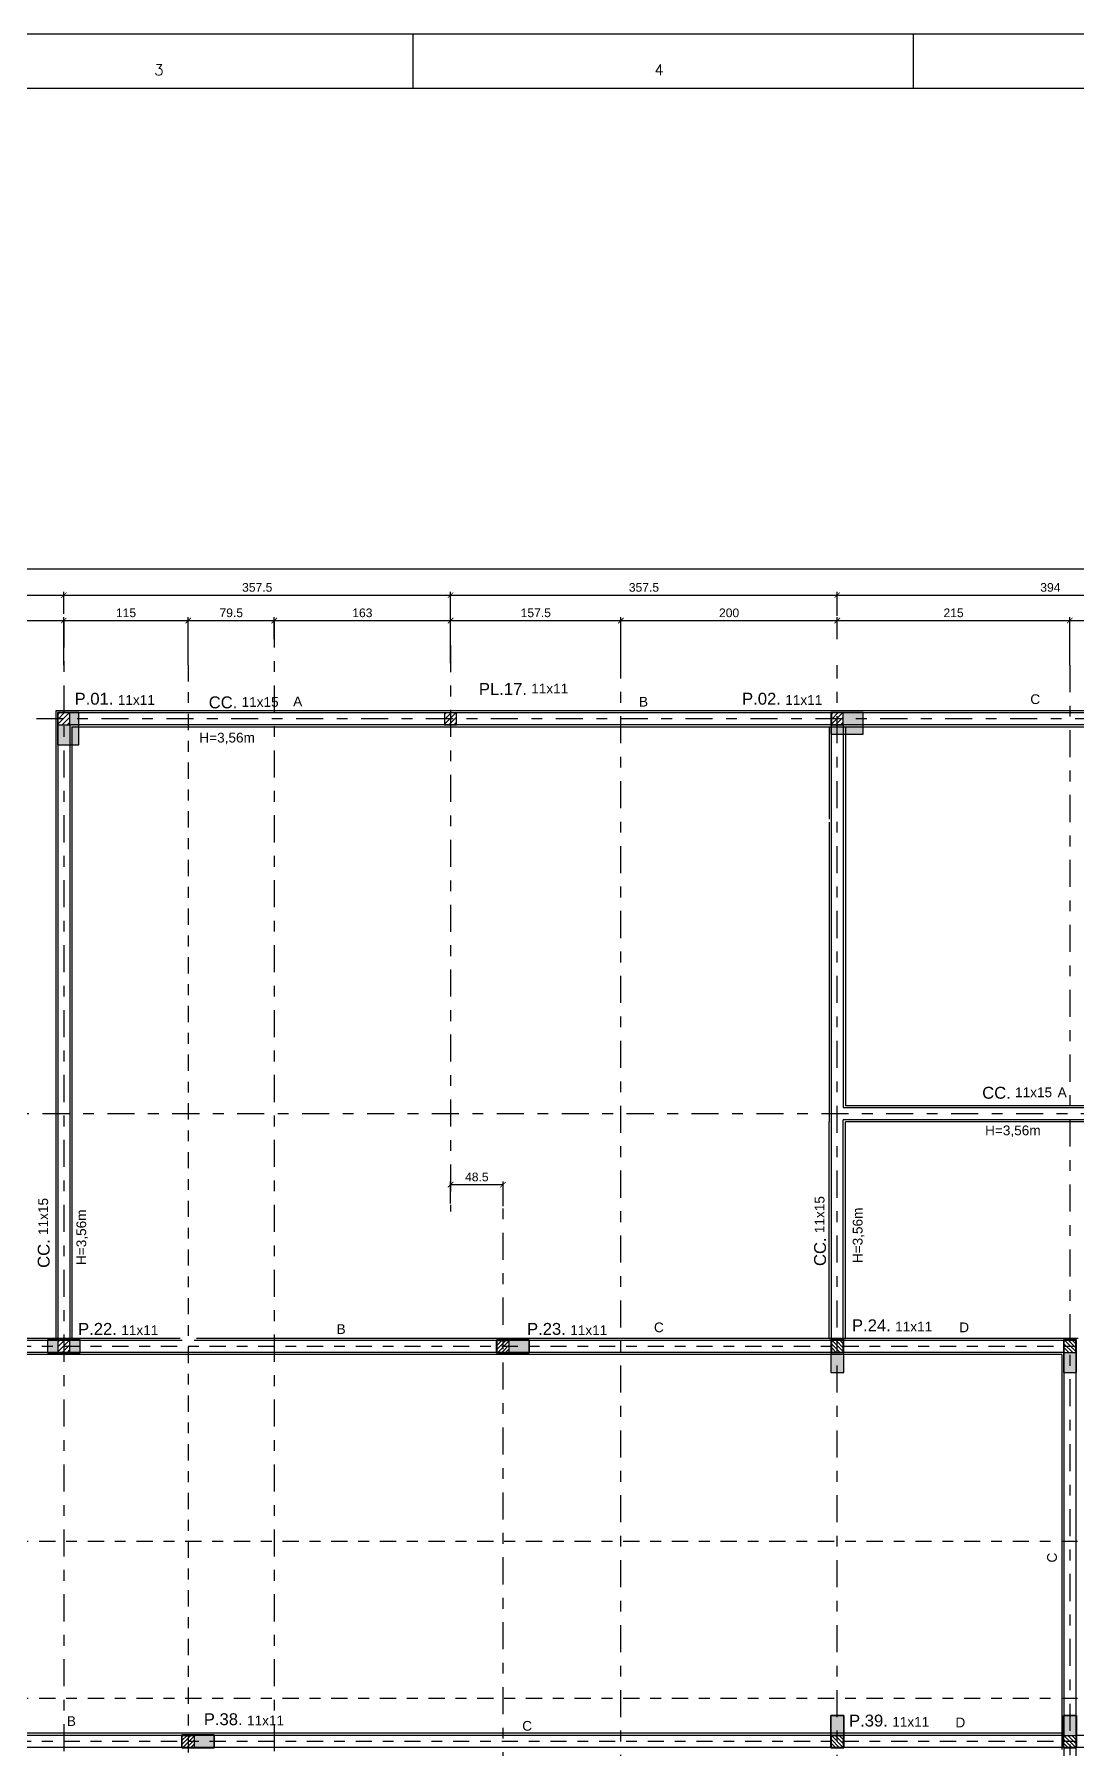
# Model space of a CAD drawing. Header units: millimetres. Extents: x 3659 to 4048, y 1324 to 1399.
# Drawn here: x 3833.37 to 3843.01, y 1374.8 to 1390.65 of the extents above; entities that cross this region are included whole.
import ezdxf
from ezdxf.enums import TextEntityAlignment as Align

# ---------------------------------------------------------------- set-up
doc = ezdxf.new("R2010")
doc.units = ezdxf.units.MM
doc.linetypes.add('CENTER', pattern=[2, 1.25, -0.25, 0.25, -0.25])
doc.linetypes.add('DASHDOT', pattern=[1, 0.5, -0.25, 0, -0.25])
for name, color, linetype in [('eixo', 1, 'CENTER'), ('Forma', 2, 'Continuous'), ('Hachura', 1, 'Continuous'), ('MATRIZ', 8, 'Continuous'), ('Moldura', 2, 'Continuous'), ('PILAR', 5, 'Continuous'), ('Textos', 7, 'Continuous')]:
    doc.layers.add(name, color=color, linetype=linetype)
doc.styles.add('maloca 1', font='romans.shx')
doc.styles.add('ROMANS', font='arial.ttf')
doc.dimstyles.new('ESC-50JR', dxfattribs={"dimtxt": 0.1, "dimasz": 0.05, "dimexe": 0.03, "dimexo": 0, "dimgap": 0.03, "dimtad": 1, "dimlfac": 100, "dimdsep": 46, "dimtxsty": 'ROMANS', "dimblk1": 'DOTSMALL', "dimblk2": 'DOTSMALL', "dimsah": 1, "dimcen": 0.09, "dimclrd": 1, "dimclre": 1, "dimclrt": 2, "dimadec": 0, "dimazin": 0, "dimtfac": 1, "dimtdec": 4, "dimtmove": 0, "dimatfit": 3, "dimldrblk": 'DOTSMALL', "dimfxl": 0, "dimtolj": 1, "dimtzin": 0, "dimarcsym": 0})

# ---------------------------------------------------------------- blocks, each defined once
blk = doc.blocks.new('_ArchTick')
at = {"color": 0, "linetype": 'ByBlock', "const_width": 0.15}
blk.add_lwpolyline([(-0.5, -0.5), (0.5, 0.5)], dxfattribs=at)
blk = doc.blocks.new('*D194')
at = {"color": 1, "lineweight": -2, "transparency": 16777216}
for p, q in [((3840.795, 1385.057), (3840.795, 1385.26)), ((3840.795, 1385.23), (3842.945, 1385.23)), ((3842.945, 1384.818), (3842.945, 1385.26))]:
    blk.add_line(p, q, dxfattribs=at)
at = {"layer": 'DEFPOINTS', "color": 0, "transparency": 16777216}
for p in [(3842.945, 1385.23), (3840.795, 1385.057), (3842.945, 1384.818)]:
    blk.add_point(p, dxfattribs=at)
at = {"color": 1, "lineweight": -2, "transparency": 16777216, "xscale": 0.05, "yscale": 0.05, "zscale": 0.05, "rotation": 180}
blk.add_blockref('_ArchTick', (3840.795, 1385.23), dxfattribs=at)
at = {"color": 1, "lineweight": -2, "transparency": 16777216, "xscale": 0.05, "yscale": 0.05, "zscale": 0.05}
blk.add_blockref('_ArchTick', (3842.945, 1385.23), dxfattribs=at)
at = {"color": 2, "transparency": 16777216, "insert": (3841.87, 1385.301), "char_height": 0.08, "attachment_point": 5, "style": 'ROMANS'}
blk.add_mtext('\\A1;215', dxfattribs=at)
blk = doc.blocks.new('_DOTSMALL')
at = {"color": 0, "linetype": 'ByBlock', "const_width": 0.5}
blk.add_lwpolyline([(-0.0625, 0, 1), (0.0625, 0, 1)], format="xyb", close=True, dxfattribs=at)
blk = doc.blocks.new('*D212')
at = {"color": 1, "lineweight": -2, "transparency": 16777216}
for p, q in [((3835.59, 1385.057), (3835.59, 1385.26)), ((3835.59, 1385.23), (3837.22, 1385.23)), ((3837.22, 1384.836), (3837.22, 1385.26))]:
    blk.add_line(p, q, dxfattribs=at)
at = {"layer": 'DEFPOINTS', "color": 0, "transparency": 16777216}
for p in [(3837.22, 1385.23), (3835.59, 1385.057), (3837.22, 1384.836)]:
    blk.add_point(p, dxfattribs=at)
at = {"color": 1, "lineweight": -2, "transparency": 16777216, "xscale": 0.05, "yscale": 0.05, "zscale": 0.05, "rotation": 180}
blk.add_blockref('_ArchTick', (3835.59, 1385.23), dxfattribs=at)
at = {"color": 1, "lineweight": -2, "transparency": 16777216, "xscale": 0.05, "yscale": 0.05, "zscale": 0.05}
blk.add_blockref('_ArchTick', (3837.22, 1385.23), dxfattribs=at)
at = {"color": 2, "transparency": 16777216, "insert": (3836.405, 1385.301), "char_height": 0.08, "attachment_point": 5, "style": 'ROMANS'}
blk.add_mtext('\\A1;163', dxfattribs=at)
blk = doc.blocks.new('*D213')
at = {"color": 1, "lineweight": -2, "transparency": 16777216}
for p, q in [((3837.22, 1385.057), (3837.22, 1385.26)), ((3837.22, 1385.23), (3838.795, 1385.23)), ((3838.795, 1384.818), (3838.795, 1385.26))]:
    blk.add_line(p, q, dxfattribs=at)
at = {"layer": 'DEFPOINTS', "color": 0, "transparency": 16777216}
for p in [(3838.795, 1385.23), (3837.22, 1385.057), (3838.795, 1384.818)]:
    blk.add_point(p, dxfattribs=at)
at = {"color": 1, "lineweight": -2, "transparency": 16777216, "xscale": 0.05, "yscale": 0.05, "zscale": 0.05, "rotation": 180}
blk.add_blockref('_ArchTick', (3837.22, 1385.23), dxfattribs=at)
at = {"color": 1, "lineweight": -2, "transparency": 16777216, "xscale": 0.05, "yscale": 0.05, "zscale": 0.05}
blk.add_blockref('_ArchTick', (3838.795, 1385.23), dxfattribs=at)
at = {"color": 2, "transparency": 16777216, "insert": (3838.008, 1385.301), "char_height": 0.08, "attachment_point": 5, "style": 'ROMANS'}
blk.add_mtext('\\A1;157.5', dxfattribs=at)
blk = doc.blocks.new('*D214')
at = {"color": 1, "lineweight": -2, "transparency": 16777216}
for p, q in [((3842.945, 1385.039), (3842.945, 1385.26)), ((3842.945, 1385.23), (3844.735, 1385.23)), ((3844.735, 1384.818), (3844.735, 1385.26))]:
    blk.add_line(p, q, dxfattribs=at)
at = {"layer": 'DEFPOINTS', "color": 0, "transparency": 16777216}
for p in [(3844.735, 1385.23), (3842.945, 1385.039), (3844.735, 1384.818)]:
    blk.add_point(p, dxfattribs=at)
at = {"color": 1, "lineweight": -2, "transparency": 16777216, "xscale": 0.05, "yscale": 0.05, "zscale": 0.05, "rotation": 180}
blk.add_blockref('_ArchTick', (3842.945, 1385.23), dxfattribs=at)
at = {"color": 1, "lineweight": -2, "transparency": 16777216, "xscale": 0.05, "yscale": 0.05, "zscale": 0.05}
blk.add_blockref('_ArchTick', (3844.735, 1385.23), dxfattribs=at)
at = {"color": 2, "transparency": 16777216, "insert": (3843.84, 1385.301), "char_height": 0.08, "attachment_point": 5, "style": 'ROMANS'}
blk.add_mtext('\\A1;179', dxfattribs=at)
blk = doc.blocks.new('*D215')
at = {"color": 1, "lineweight": -2, "transparency": 16777216}
for p, q in [((3837.22, 1379.843), (3837.22, 1380.047)), ((3837.22, 1380.017), (3837.705, 1380.017)), ((3837.705, 1379.819), (3837.705, 1380.047))]:
    blk.add_line(p, q, dxfattribs=at)
at = {"layer": 'DEFPOINTS', "color": 0, "transparency": 16777216}
for p in [(3837.705, 1380.017), (3837.22, 1379.843), (3837.705, 1379.819)]:
    blk.add_point(p, dxfattribs=at)
at = {"color": 1, "lineweight": -2, "transparency": 16777216, "xscale": 0.05, "yscale": 0.05, "zscale": 0.05, "rotation": 180}
blk.add_blockref('_ArchTick', (3837.22, 1380.017), dxfattribs=at)
at = {"color": 1, "lineweight": -2, "transparency": 16777216, "xscale": 0.05, "yscale": 0.05, "zscale": 0.05}
blk.add_blockref('_ArchTick', (3837.705, 1380.017), dxfattribs=at)
at = {"color": 2, "transparency": 16777216, "insert": (3837.463, 1380.087), "char_height": 0.08, "attachment_point": 5, "style": 'ROMANS'}
blk.add_mtext('\\A1;48.5', dxfattribs=at)
blk = doc.blocks.new('*D220')
at = {"color": 1, "lineweight": -2, "transparency": 16777216}
for p, q in [((3838.795, 1384.818), (3838.795, 1385.26)), ((3838.795, 1385.23), (3840.795, 1385.23)), ((3840.795, 1385.057), (3840.795, 1385.26))]:
    blk.add_line(p, q, dxfattribs=at)
at = {"layer": 'DEFPOINTS', "color": 0, "transparency": 16777216}
for p in [(3840.795, 1385.23), (3840.795, 1385.057), (3838.795, 1384.818)]:
    blk.add_point(p, dxfattribs=at)
at = {"color": 1, "lineweight": -2, "transparency": 16777216, "xscale": 0.05, "yscale": 0.05, "zscale": 0.05, "rotation": 180}
blk.add_blockref('_ArchTick', (3838.795, 1385.23), dxfattribs=at)
at = {"color": 1, "lineweight": -2, "transparency": 16777216, "xscale": 0.05, "yscale": 0.05, "zscale": 0.05}
blk.add_blockref('_ArchTick', (3840.795, 1385.23), dxfattribs=at)
at = {"color": 2, "transparency": 16777216, "insert": (3839.795, 1385.301), "char_height": 0.08, "attachment_point": 5, "style": 'ROMANS'}
blk.add_mtext('\\A1;200', dxfattribs=at)
blk = doc.blocks.new('*D221')
at = {"color": 1, "lineweight": -2, "transparency": 16777216}
for p, q in [((3834.795, 1384.818), (3834.795, 1385.26)), ((3834.795, 1385.23), (3835.59, 1385.23)), ((3835.59, 1385.057), (3835.59, 1385.26))]:
    blk.add_line(p, q, dxfattribs=at)
at = {"layer": 'DEFPOINTS', "color": 0, "transparency": 16777216}
for p in [(3835.59, 1385.23), (3835.59, 1385.057), (3834.795, 1384.818)]:
    blk.add_point(p, dxfattribs=at)
at = {"color": 1, "lineweight": -2, "transparency": 16777216, "xscale": 0.05, "yscale": 0.05, "zscale": 0.05, "rotation": 180}
blk.add_blockref('_ArchTick', (3834.795, 1385.23), dxfattribs=at)
at = {"color": 1, "lineweight": -2, "transparency": 16777216, "xscale": 0.05, "yscale": 0.05, "zscale": 0.05}
blk.add_blockref('_ArchTick', (3835.59, 1385.23), dxfattribs=at)
at = {"color": 2, "transparency": 16777216, "insert": (3835.193, 1385.301), "char_height": 0.08, "attachment_point": 5, "style": 'ROMANS'}
blk.add_mtext('\\A1;79.5', dxfattribs=at)
blk = doc.blocks.new('*D222')
at = {"color": 1, "lineweight": -2, "transparency": 16777216}
for p, q in [((3832.355, 1384.818), (3832.355, 1385.26)), ((3832.355, 1385.23), (3833.645, 1385.23)), ((3833.645, 1385.057), (3833.645, 1385.26))]:
    blk.add_line(p, q, dxfattribs=at)
at = {"layer": 'DEFPOINTS', "color": 0, "transparency": 16777216}
for p in [(3833.645, 1385.23), (3833.645, 1385.057), (3832.355, 1384.818)]:
    blk.add_point(p, dxfattribs=at)
at = {"color": 1, "lineweight": -2, "transparency": 16777216, "xscale": 0.05, "yscale": 0.05, "zscale": 0.05, "rotation": 180}
blk.add_blockref('_ArchTick', (3832.355, 1385.23), dxfattribs=at)
at = {"color": 1, "lineweight": -2, "transparency": 16777216, "xscale": 0.05, "yscale": 0.05, "zscale": 0.05}
blk.add_blockref('_ArchTick', (3833.645, 1385.23), dxfattribs=at)
at = {"color": 2, "transparency": 16777216, "insert": (3833, 1385.301), "char_height": 0.08, "attachment_point": 5, "style": 'ROMANS'}
blk.add_mtext('\\A1;129', dxfattribs=at)
blk = doc.blocks.new('*D223')
at = {"color": 1, "lineweight": -2, "transparency": 16777216}
for p, q in [((3833.645, 1384.818), (3833.645, 1385.26)), ((3833.645, 1385.23), (3834.795, 1385.23)), ((3834.795, 1385.039), (3834.795, 1385.26))]:
    blk.add_line(p, q, dxfattribs=at)
at = {"layer": 'DEFPOINTS', "color": 0, "transparency": 16777216}
for p in [(3834.795, 1385.23), (3834.795, 1385.039), (3833.645, 1384.818)]:
    blk.add_point(p, dxfattribs=at)
at = {"color": 1, "lineweight": -2, "transparency": 16777216, "xscale": 0.05, "yscale": 0.05, "zscale": 0.05, "rotation": 180}
blk.add_blockref('_ArchTick', (3833.645, 1385.23), dxfattribs=at)
at = {"color": 1, "lineweight": -2, "transparency": 16777216, "xscale": 0.05, "yscale": 0.05, "zscale": 0.05}
blk.add_blockref('_ArchTick', (3834.795, 1385.23), dxfattribs=at)
at = {"color": 2, "transparency": 16777216, "insert": (3834.22, 1385.301), "char_height": 0.08, "attachment_point": 5, "style": 'ROMANS'}
blk.add_mtext('\\A1;115', dxfattribs=at)
blk = doc.blocks.new('*D224')
at = {"color": 1, "lineweight": -2, "transparency": 16777216}
for p, q in [((3829.395, 1385.531), (3829.395, 1385.734)), ((3874.045, 1385.704), (3829.395, 1385.704)), ((3874.045, 1385.531), (3874.045, 1385.734))]:
    blk.add_line(p, q, dxfattribs=at)
at = {"layer": 'DEFPOINTS', "color": 0, "transparency": 16777216}
for p in [(3829.395, 1385.704), (3829.395, 1385.531), (3874.045, 1385.531)]:
    blk.add_point(p, dxfattribs=at)
at = {"color": 1, "lineweight": -2, "transparency": 16777216, "xscale": 0.05, "yscale": 0.05, "zscale": 0.05, "rotation": 180}
blk.add_blockref('_ArchTick', (3829.395, 1385.704), dxfattribs=at)
at = {"color": 1, "lineweight": -2, "transparency": 16777216, "xscale": 0.05, "yscale": 0.05, "zscale": 0.05}
blk.add_blockref('_ArchTick', (3874.045, 1385.704), dxfattribs=at)
at = {"color": 2, "transparency": 16777216, "insert": (3851.72, 1385.775), "char_height": 0.08, "attachment_point": 5, "style": 'ROMANS'}
blk.add_mtext('\\A1;4465', dxfattribs=at)
blk = doc.blocks.new('*D231')
at = {"color": 1, "lineweight": -2, "transparency": 16777216}
for p, q in [((3833.645, 1385.292), (3833.645, 1385.495)), ((3837.22, 1385.071), (3837.22, 1385.495)), ((3833.645, 1385.465), (3837.22, 1385.465))]:
    blk.add_line(p, q, dxfattribs=at)
at = {"layer": 'DEFPOINTS', "color": 0, "transparency": 16777216}
for p in [(3837.22, 1385.465), (3833.645, 1385.292), (3837.22, 1385.071)]:
    blk.add_point(p, dxfattribs=at)
at = {"color": 1, "lineweight": -2, "transparency": 16777216, "xscale": 0.05, "yscale": 0.05, "zscale": 0.05, "rotation": 180}
blk.add_blockref('_ArchTick', (3833.645, 1385.465), dxfattribs=at)
at = {"color": 1, "lineweight": -2, "transparency": 16777216, "xscale": 0.05, "yscale": 0.05, "zscale": 0.05}
blk.add_blockref('_ArchTick', (3837.22, 1385.465), dxfattribs=at)
at = {"color": 2, "transparency": 16777216, "insert": (3835.433, 1385.536), "char_height": 0.08, "attachment_point": 5, "style": 'ROMANS'}
blk.add_mtext('\\A1;357.5', dxfattribs=at)
blk = doc.blocks.new('*D232')
at = {"color": 1, "lineweight": -2, "transparency": 16777216}
for p, q in [((3840.795, 1385.274), (3840.795, 1385.495)), ((3844.735, 1385.053), (3844.735, 1385.495)), ((3840.795, 1385.465), (3844.735, 1385.465))]:
    blk.add_line(p, q, dxfattribs=at)
at = {"layer": 'DEFPOINTS', "color": 0, "transparency": 16777216}
for p in [(3844.735, 1385.465), (3840.795, 1385.274), (3844.735, 1385.053)]:
    blk.add_point(p, dxfattribs=at)
at = {"color": 1, "lineweight": -2, "transparency": 16777216, "xscale": 0.05, "yscale": 0.05, "zscale": 0.05, "rotation": 180}
blk.add_blockref('_ArchTick', (3840.795, 1385.465), dxfattribs=at)
at = {"color": 1, "lineweight": -2, "transparency": 16777216, "xscale": 0.05, "yscale": 0.05, "zscale": 0.05}
blk.add_blockref('_ArchTick', (3844.735, 1385.465), dxfattribs=at)
at = {"color": 2, "transparency": 16777216, "insert": (3842.765, 1385.536), "char_height": 0.08, "attachment_point": 5, "style": 'ROMANS'}
blk.add_mtext('\\A1;394', dxfattribs=at)
blk = doc.blocks.new('*D234')
at = {"color": 1, "lineweight": -2, "transparency": 16777216}
for p, q in [((3837.22, 1385.071), (3837.22, 1385.495)), ((3840.795, 1385.292), (3840.795, 1385.495)), ((3837.22, 1385.465), (3840.795, 1385.465))]:
    blk.add_line(p, q, dxfattribs=at)
at = {"layer": 'DEFPOINTS', "color": 0, "transparency": 16777216}
for p in [(3840.795, 1385.465), (3840.795, 1385.292), (3837.22, 1385.071)]:
    blk.add_point(p, dxfattribs=at)
at = {"color": 1, "lineweight": -2, "transparency": 16777216, "xscale": 0.05, "yscale": 0.05, "zscale": 0.05, "rotation": 180}
blk.add_blockref('_ArchTick', (3837.22, 1385.465), dxfattribs=at)
at = {"color": 1, "lineweight": -2, "transparency": 16777216, "xscale": 0.05, "yscale": 0.05, "zscale": 0.05}
blk.add_blockref('_ArchTick', (3840.795, 1385.465), dxfattribs=at)
at = {"color": 2, "transparency": 16777216, "insert": (3839.008, 1385.536), "char_height": 0.08, "attachment_point": 5, "style": 'ROMANS'}
blk.add_mtext('\\A1;357.5', dxfattribs=at)
blk = doc.blocks.new('*D235')
at = {"color": 1, "lineweight": -2, "transparency": 16777216}
for p, q in [((3829.395, 1385.039), (3829.395, 1385.495)), ((3833.645, 1385.292), (3833.645, 1385.495)), ((3829.395, 1385.465), (3833.645, 1385.465))]:
    blk.add_line(p, q, dxfattribs=at)
at = {"layer": 'DEFPOINTS', "color": 0, "transparency": 16777216}
for p in [(3833.645, 1385.465), (3833.645, 1385.292), (3829.395, 1385.039)]:
    blk.add_point(p, dxfattribs=at)
at = {"color": 1, "lineweight": -2, "transparency": 16777216, "xscale": 0.05, "yscale": 0.05, "zscale": 0.05, "rotation": 180}
blk.add_blockref('_ArchTick', (3829.395, 1385.465), dxfattribs=at)
at = {"color": 1, "lineweight": -2, "transparency": 16777216, "xscale": 0.05, "yscale": 0.05, "zscale": 0.05}
blk.add_blockref('_ArchTick', (3833.645, 1385.465), dxfattribs=at)
at = {"color": 2, "transparency": 16777216, "insert": (3831.52, 1385.536), "char_height": 0.08, "attachment_point": 5, "style": 'ROMANS'}
blk.add_mtext('\\A1;425', dxfattribs=at)

msp = doc.modelspace()

# ---------------------------------------------------------------- hatches: boundary and pattern name
at = {"layer": 'Hachura'}
h = msp.add_hatch(color=1, dxfattribs=at)
h.paths.add_polyline_path([(3833.585348, 1384.380931), (3833.585348, 1384.080931), (3833.785348, 1384.080931), (3833.785348, 1384.380931)])
h.paths.add_polyline_path([(3833.700348, 1384.375931), (3833.700348, 1384.265931), (3833.590348, 1384.265931), (3833.590348, 1384.375931)])
h = msp.add_hatch(color=1, dxfattribs=at)
h.paths.add_polyline_path([(3840.735348, 1384.180931), (3841.035348, 1384.180931), (3841.035348, 1384.380931), (3840.735348, 1384.380931)])
h.paths.add_polyline_path([(3840.850348, 1384.375931), (3840.850348, 1384.265931), (3840.740348, 1384.265931), (3840.740348, 1384.375931)])
h = msp.add_hatch(dxfattribs=at)
h.set_pattern_fill('LINE', color=1, scale=0.01, angle=405, style=0)
h.set_pattern_definition([(45, (192.11085, -11.919372), (-0.0224506403, 0.0224506403), [])])
h.paths.add_polyline_path([(3833.700348, 1384.375931), (3833.590348, 1384.375931), (3833.590348, 1384.265931), (3833.700348, 1384.265931)])
h = msp.add_hatch(dxfattribs=at)
h.set_pattern_fill('LINE', color=1, scale=0.01, angle=405, style=0)
h.set_pattern_definition([(45, (195.68585, -11.919372), (-0.0224506403, 0.0224506403), [])])
h.paths.add_polyline_path([(3837.275348, 1384.375931), (3837.165348, 1384.375931), (3837.165348, 1384.265931), (3837.275348, 1384.265931)])
h = msp.add_hatch(dxfattribs=at)
h.set_pattern_fill('LINE', color=1, scale=0.01, angle=405, style=0)
h.set_pattern_definition([(45, (199.26085, -11.919372), (-0.0224506403, 0.0224506403), [])])
h.paths.add_polyline_path([(3840.850348, 1384.375931), (3840.740348, 1384.375931), (3840.740348, 1384.265931), (3840.850348, 1384.265931)])
h = msp.add_hatch(color=1, dxfattribs=at)
h.paths.add_polyline_path([(3833.795348, 1378.580931), (3833.495348, 1378.580931), (3833.495348, 1378.460931), (3833.795348, 1378.460931)])
h.paths.add_polyline_path([(3833.700348, 1378.465931), (3833.590348, 1378.465931), (3833.590348, 1378.575931), (3833.700348, 1378.575931)])
h = msp.add_hatch(dxfattribs=at)
h.set_pattern_fill('LINE', color=1, scale=0.01, angle=405, style=0)
h.set_pattern_definition([(45, (192.11085, -17.719372), (-0.0224506403, 0.0224506403), [])])
h.paths.add_polyline_path([(3833.700348, 1378.575931), (3833.590348, 1378.575931), (3833.590348, 1378.465931), (3833.700348, 1378.465931)])
h = msp.add_hatch(color=1, dxfattribs=at)
h.paths.add_polyline_path([(3837.645348, 1378.580931), (3837.945348, 1378.580931), (3837.945348, 1378.460931), (3837.645348, 1378.460931)])
h.paths.add_polyline_path([(3837.650348, 1378.465931), (3837.760348, 1378.465931), (3837.760348, 1378.575931), (3837.650348, 1378.575931)])
h = msp.add_hatch(dxfattribs=at)
h.set_pattern_fill('LINE', color=1, scale=0.0081, angle=45, style=0)
h.set_pattern_definition([(45, (231.301808, 45.602155), (-0.01818501865, 0.01818501865), [])])
h.paths.add_polyline_path([(3837.650348, 1378.575931), (3837.760348, 1378.575931), (3837.760348, 1378.465931), (3837.650348, 1378.465931)])
h = msp.add_hatch(color=1, dxfattribs=at)
h.paths.add_polyline_path([(3840.735348, 1378.580931), (3840.735348, 1378.280931), (3840.855348, 1378.280931), (3840.855348, 1378.580931)])
h.paths.add_polyline_path([(3840.850348, 1378.575931), (3840.850348, 1378.465931), (3840.740348, 1378.465931), (3840.740348, 1378.575931)])
h = msp.add_hatch(dxfattribs=at)
h.set_pattern_fill('LINE', color=1, scale=0.0081, angle=135, style=0)
h.set_pattern_definition([(135, (5173.714125, -2227.481706), (-0.01818501865, -0.01818501865), [])])
h.paths.add_polyline_path([(3840.740348, 1378.575931), (3840.740348, 1378.465931), (3840.850348, 1378.465931), (3840.850348, 1378.575931)])
h = msp.add_hatch(color=1, dxfattribs=at)
h.paths.add_polyline_path([(3842.885348, 1378.580931), (3842.885348, 1378.280931), (3843.005348, 1378.280931), (3843.005348, 1378.580931)])
h.paths.add_polyline_path([(3843.000348, 1378.575931), (3843.000348, 1378.465931), (3842.890348, 1378.465931), (3842.890348, 1378.575931)])
h = msp.add_hatch(dxfattribs=at)
h.set_pattern_fill('LINE', color=1, scale=0.0081, angle=135, style=0)
h.set_pattern_definition([(135, (5175.864125, -2227.481706), (-0.01818501865, -0.01818501865), [])])
h.paths.add_polyline_path([(3842.890348, 1378.575931), (3842.890348, 1378.465931), (3843.000348, 1378.465931), (3843.000348, 1378.575931)])
h = msp.add_hatch(color=1, dxfattribs=at)
h.paths.add_polyline_path([(3840.735348, 1374.810931), (3840.735348, 1375.110931), (3840.855348, 1375.110931), (3840.855348, 1374.810931)])
h.paths.add_polyline_path([(3840.850348, 1374.815931), (3840.850348, 1374.925931), (3840.740348, 1374.925931), (3840.740348, 1374.815931)])
h = msp.add_hatch(color=1, dxfattribs=at)
h.paths.add_polyline_path([(3842.885348, 1374.810931), (3842.885348, 1375.110931), (3843.005348, 1375.110931), (3843.005348, 1374.810931)])
h.paths.add_polyline_path([(3843.000348, 1374.815931), (3843.000348, 1374.925931), (3842.890348, 1374.925931), (3842.890348, 1374.815931)])
h = msp.add_hatch(color=1, dxfattribs=at)
h.paths.add_polyline_path([(3834.735348, 1374.930931), (3835.035348, 1374.930931), (3835.035348, 1374.810931), (3834.735348, 1374.810931)])
h.paths.add_polyline_path([(3834.740348, 1374.815931), (3834.850348, 1374.815931), (3834.850348, 1374.925931), (3834.740348, 1374.925931)])
h = msp.add_hatch(dxfattribs=at)
h.set_pattern_fill('LINE', color=1, scale=0.0081, angle=45, style=0)
h.set_pattern_definition([(45, (228.391808, 41.952155), (-0.01818501865, 0.01818501865), [])])
h.paths.add_polyline_path([(3834.740348, 1374.925931), (3834.850348, 1374.925931), (3834.850348, 1374.815931), (3834.740348, 1374.815931)])
h = msp.add_hatch(dxfattribs=at)
h.set_pattern_fill('LINE', color=1, scale=0.0081, angle=135, style=0)
h.set_pattern_definition([(135, (5173.714125, -2231.393694), (-0.01818501865, -0.01818501865), [])])
h.paths.add_polyline_path([(3840.740348, 1374.815931), (3840.740348, 1374.925931), (3840.850348, 1374.925931), (3840.850348, 1374.815931)])
h = msp.add_hatch(dxfattribs=at)
h.set_pattern_fill('LINE', color=1, scale=0.0081, angle=135, style=0)
h.set_pattern_definition([(135, (5175.864125, -2231.393694), (-0.01818501865, -0.01818501865), [])])
h.paths.add_polyline_path([(3842.890348, 1374.815931), (3842.890348, 1374.925931), (3843.000348, 1374.925931), (3843.000348, 1374.815931)])

# ---------------------------------------------------------------- linework, layer by layer
at = {"layer": 'eixo', "linetype": 'DASHDOT', "ltscale": 0.5}
for p, q in [((3833.645348, 1385.23031), (3833.645348, 1367.895931)), ((3835.590348, 1385.23031), (3835.590348, 1367.895931)), ((3837.220348, 1385.004063), (3837.220348, 1379.769681)), ((3838.795348, 1367.895931), (3838.795348, 1384.818234)), ((3840.795348, 1367.895931), (3840.795348, 1384.818234)), ((3842.945348, 1384.818234), (3842.945348, 1367.895931)), ((3875.643035, 1384.320931), (3828.916684, 1384.320931)), ((3875.698035, 1380.670931), (3828.971684, 1380.670931)), ((3837.705348, 1367.92235), (3837.705348, 1379.819167))]:
    msp.add_line(p, q, dxfattribs=at)
at = {"layer": 'eixo', "linetype": 'DASHDOT', "ltscale": 0.3}
for p, q in [((3834.795348, 1384.818234), (3834.795348, 1367.895931)), ((3875.643035, 1378.520931), (3828.916684, 1378.520931)), ((3828.916684, 1376.720931), (3875.643035, 1376.720931)), ((3828.916684, 1375.270931), (3875.643035, 1375.270931)), ((3875.643035, 1374.870931), (3828.916684, 1374.870931))]:
    msp.add_line(p, q, dxfattribs=at)
at = {"layer": 'Forma', "linetype": 'Continuous', "ltscale": 0.5}
for p, q in [((3874.100348, 1384.375931), (3833.590348, 1384.375931)), ((3833.590348, 1384.375931), (3833.590348, 1378.575931)), ((3868.920348, 1384.265931), (3833.700348, 1384.265931)), ((3833.700348, 1384.265931), (3833.700348, 1378.575931)), ((3840.740348, 1378.575931), (3840.740348, 1384.265931)), ((3840.850348, 1384.265931), (3840.850348, 1380.725931)), ((3873.805348, 1380.725931), (3840.850348, 1380.725931)), ((3873.970348, 1380.615931), (3840.850348, 1380.615931)), ((3840.850348, 1378.575931), (3840.850348, 1380.615931)), ((3834.740348, 1378.575931), (3829.340348, 1378.575931)), ((3843.000348, 1378.575931), (3834.850348, 1378.575931)), ((3843.000348, 1378.575931), (3843.000348, 1374.925931)), ((3842.890348, 1378.465931), (3829.450348, 1378.465931)), ((3842.890348, 1378.465931), (3842.890348, 1374.925931)), ((3842.890348, 1374.925931), (3831.045348, 1374.925931)), ((3853.190348, 1374.925931), (3843.000348, 1374.925931)), ((3842.890348, 1374.815931), (3831.000348, 1374.815931)), ((3842.890348, 1374.815931), (3842.890348, 1369.125931)), ((3843.000348, 1374.815931), (3843.000348, 1369.015931)), ((3853.170348, 1374.815931), (3843.000348, 1374.815931))]:
    msp.add_line(p, q, dxfattribs=at)
at = {"layer": 'MATRIZ'}
for p, q in [((3873.970348, 1384.395931), (3833.570348, 1384.395931)), ((3833.570348, 1384.395931), (3833.570348, 1378.595931)), ((3833.720348, 1384.245931), (3833.720348, 1378.595931)), ((3840.870348, 1384.245931), (3840.870348, 1381.595931)), ((3840.870348, 1381.595931), (3840.870348, 1380.745931)), ((3840.720348, 1378.595931), (3840.720348, 1380.595931)), ((3840.870348, 1378.595931), (3840.870348, 1380.595931)), ((3840.720348, 1378.595931), (3840.870348, 1378.595931))]:
    msp.add_line(p, q, dxfattribs=at)
at = {"layer": 'MATRIZ', "linetype": 'Continuous'}
for p, q in [((3851.220348, 1384.245931), (3833.720348, 1384.245931)), ((3840.720348, 1384.245931), (3840.720348, 1383.395931)), ((3840.720348, 1383.365931), (3840.720348, 1380.595931)), ((3872.720348, 1380.745931), (3840.870348, 1380.745931)), ((3847.235348, 1380.595931), (3840.870348, 1380.595931)), ((3834.720348, 1378.595931), (3829.320348, 1378.595931)), ((3843.020348, 1378.595931), (3834.870348, 1378.595931)), ((3834.870348, 1378.445931), (3832.520348, 1378.445931)), ((3842.870348, 1378.445931), (3834.870348, 1378.445931)), ((3842.870348, 1378.445931), (3842.870348, 1374.795931)), ((3842.870348, 1374.945931), (3831.045348, 1374.945931))]:
    msp.add_line(p, q, dxfattribs=at)
at = {"layer": 'Moldura', "color": 1}
for p, q in [((3836.871121, 1390.648453), (3836.871121, 1390.148453)), ((3841.496121, 1390.648453), (3841.496121, 1390.148453))]:
    msp.add_line(p, q, dxfattribs=at)
msp.add_lwpolyline([(3822.621121, 1360.948453), (3887.746121, 1360.948453), (3887.746121, 1390.648453), (3822.621121, 1390.648453)], close=True, dxfattribs=at)
at = {"layer": 'Moldura', "color": 6}
msp.add_lwpolyline([(3823.871121, 1361.448453), (3887.246121, 1361.448453), (3887.246121, 1390.148453), (3823.871121, 1390.148453)], close=True, dxfattribs=at)
at = {"layer": 'PILAR'}
for points in [[(3833.785348, 1384.380931), (3833.585348, 1384.380931), (3833.585348, 1384.080931), (3833.785348, 1384.080931)], [(3840.735348, 1384.380931), (3840.735348, 1384.180931), (3841.035348, 1384.180931), (3841.035348, 1384.380931)], [(3833.590348, 1384.265931), (3833.700348, 1384.265931), (3833.700348, 1384.375931), (3833.590348, 1384.375931)], [(3837.165348, 1384.265931), (3837.275348, 1384.265931), (3837.275348, 1384.375931), (3837.165348, 1384.375931)], [(3840.740348, 1384.265931), (3840.850348, 1384.265931), (3840.850348, 1384.375931), (3840.740348, 1384.375931)], [(3833.495348, 1378.460931), (3833.795348, 1378.460931), (3833.795348, 1378.580931), (3833.495348, 1378.580931)], [(3833.495348, 1378.460931), (3833.795348, 1378.460931), (3833.795348, 1378.580931), (3833.495348, 1378.580931)], [(3833.590348, 1378.465931), (3833.700348, 1378.465931), (3833.700348, 1378.575931), (3833.590348, 1378.575931)], [(3837.645348, 1378.460931), (3837.945348, 1378.460931), (3837.945348, 1378.580931), (3837.645348, 1378.580931)], [(3837.945348, 1378.460931), (3837.645348, 1378.460931), (3837.645348, 1378.580931), (3837.945348, 1378.580931)], [(3837.760348, 1378.465931), (3837.650348, 1378.465931), (3837.650348, 1378.575931), (3837.760348, 1378.575931)], [(3840.855348, 1378.280931), (3840.855348, 1378.580931), (3840.735348, 1378.580931), (3840.735348, 1378.280931)], [(3840.855348, 1378.280931), (3840.855348, 1378.580931), (3840.735348, 1378.580931), (3840.735348, 1378.280931)], [(3840.850348, 1378.465931), (3840.850348, 1378.575931), (3840.740348, 1378.575931), (3840.740348, 1378.465931)], [(3843.005348, 1378.280931), (3843.005348, 1378.580931), (3842.885348, 1378.580931), (3842.885348, 1378.280931)], [(3843.005348, 1378.280931), (3843.005348, 1378.580931), (3842.885348, 1378.580931), (3842.885348, 1378.280931)], [(3843.000348, 1378.465931), (3843.000348, 1378.575931), (3842.890348, 1378.575931), (3842.890348, 1378.465931)], [(3840.855348, 1374.810931), (3840.855348, 1375.110931), (3840.735348, 1375.110931), (3840.735348, 1374.810931)], [(3840.855348, 1375.110931), (3840.855348, 1374.810931), (3840.735348, 1374.810931), (3840.735348, 1375.110931)], [(3843.005348, 1374.810931), (3843.005348, 1375.110931), (3842.885348, 1375.110931), (3842.885348, 1374.810931)], [(3843.005348, 1375.110931), (3843.005348, 1374.810931), (3842.885348, 1374.810931), (3842.885348, 1375.110931)], [(3834.735348, 1374.810931), (3835.035348, 1374.810931), (3835.035348, 1374.930931), (3834.735348, 1374.930931)], [(3835.035348, 1374.810931), (3834.735348, 1374.810931), (3834.735348, 1374.930931), (3835.035348, 1374.930931)], [(3834.850348, 1374.815931), (3834.740348, 1374.815931), (3834.740348, 1374.925931), (3834.850348, 1374.925931)], [(3840.850348, 1374.925931), (3840.850348, 1374.815931), (3840.740348, 1374.815931), (3840.740348, 1374.925931)], [(3843.000348, 1374.925931), (3843.000348, 1374.815931), (3842.890348, 1374.815931), (3842.890348, 1374.925931)]]:
    msp.add_lwpolyline(points, close=True, dxfattribs=at)

# ---------------------------------------------------------------- texts
at = {"layer": 'Moldura', "color": 1, "style": 'maloca 1'}
for s, p in [('3', (3834.4811, 1390.269657)), ('4', (3839.1061, 1390.269657))]:
    msp.add_text(s, height=0.1, dxfattribs=at).set_placement(p)
at = {"layer": 'Textos', "color": 3, "style": 'ROMANS'}
for s, p in [('P.01.', (3834.103646, 1384.452544)), ('PL.17.', (3837.926416, 1384.542431)), ('P.02.', (3840.273664, 1384.452544)), ('CC.', (3835.249095, 1384.418657)), ('CC.', (3842.399306, 1380.810967)), ('P.22.', (3834.135778, 1378.628442)), ('P.23.', (3838.285778, 1378.628442)), ('P.24.', (3841.289688, 1378.661441)), ('P.38.', (3835.29788, 1375.021078)), ('P.39.', (3841.262597, 1375.008469))]:
    msp.add_text(s, height=0.11, dxfattribs=at).set_placement(p, align=Align.RIGHT)
at = {"layer": 'Textos', "color": 2, "style": 'ROMANS'}
for s, p in [('11x11', (3834.144177, 1384.451031)), ('11x11', (3837.965593, 1384.556358)), ('11x11', (3840.314195, 1384.451031)), ('C', (3842.579757, 1384.458319)), ('11x15', (3835.288272, 1384.432584)), ('A', (3835.765154, 1384.437912)), ('B', (3838.96195, 1384.435034)), ('H=3,56m', (3834.897921, 1384.102967)), ('11x15', (3842.438483, 1380.824894)), ('A', (3842.832237, 1380.824894)), ('H=3,56m', (3842.161243, 1380.473233)), ('11x11', (3834.17631, 1378.626929)), ('B', (3836.166642, 1378.636937)), ('11x11', (3838.32631, 1378.626929)), ('C', (3839.100101, 1378.652773)), ('11x11', (3841.330219, 1378.659928)), ('D', (3841.922884, 1378.652773)), ('B', (3833.673203, 1375.013656)), ('11x11', (3835.338411, 1375.019565)), ('C', (3837.882738, 1374.969768)), ('11x11', (3841.303129, 1375.006956)), ('D', (3841.887129, 1375.001013))]:
    msp.add_text(s, height=0.09, dxfattribs=at).set_placement(p)
for s, p in [('11x15', (3833.499906, 1379.551054)), ('11x15', (3840.676763, 1379.568124)), ('H=3,56m', (3841.028424, 1379.290884)), ('H=3,56m', (3833.851567, 1379.273814)), ('C', (3842.825048, 1376.523902))]:
    msp.add_text(s, height=0.09, rotation=90, dxfattribs=at).set_placement(p)
at = {"layer": 'Textos', "color": 3, "style": 'ROMANS'}
for p in [(3833.513832, 1379.511877), (3840.690689, 1379.528947)]:
    msp.add_text('CC.', height=0.11, rotation=90, dxfattribs=at).set_placement(p, align=Align.RIGHT)

# ---------------------------------------------------------------- dimensions: what is measured, and where the dimension line sits
for base, p1, p2, picture, middle in [((3829.395348, 1385.704264), (3874.045348, 1385.530912), (3829.395348, 1385.530912), '*D224', (3851.720348, 1385.77511)), ((3833.645348, 1385.465063), (3829.395348, 1385.039272), (3833.645348, 1385.29171), '*D235', (3831.520348, 1385.535909)), ((3837.220348, 1385.465063), (3833.645348, 1385.29171), (3837.220348, 1385.070672), '*D231', (3835.432848, 1385.535936)), ((3840.795348, 1385.465063), (3837.220348, 1385.070672), (3840.795348, 1385.29171), '*D234', (3839.007848, 1385.535936)), ((3844.735348, 1385.465063), (3840.795348, 1385.274024), (3844.735348, 1385.052986), '*D232', (3842.765348, 1385.535936)), ((3833.645348, 1385.23031), (3832.355348, 1384.818234), (3833.645348, 1385.056958), '*D222', (3833.000348, 1385.301156)), ((3834.795348, 1385.23031), (3833.645348, 1384.818234), (3834.795348, 1385.039272), '*D223', (3834.220348, 1385.301156)), ((3835.590348, 1385.23031), (3834.795348, 1384.818234), (3835.590348, 1385.056958), '*D221', (3835.192848, 1385.301156)), ((3837.220348, 1385.23031), (3835.590348, 1385.056958), (3837.220348, 1384.83592), '*D212', (3836.405348, 1385.301183)), ((3838.795348, 1385.23031), (3837.220348, 1385.056958), (3838.795348, 1384.818234), '*D213', (3838.007848, 1385.301156)), ((3840.795348, 1385.23031), (3838.795348, 1384.818234), (3840.795348, 1385.056958), '*D220', (3839.795348, 1385.301156)), ((3842.945348, 1385.23031), (3840.795348, 1385.056958), (3842.945348, 1384.818234), '*D194', (3841.870348, 1385.301156)), ((3844.735348, 1385.23031), (3842.945348, 1385.039272), (3844.735348, 1384.818234), '*D214', (3843.840348, 1385.301156)), ((3837.705348, 1380.016566), (3837.220348, 1379.843213), (3837.705348, 1379.819167), '*D215', (3837.462848, 1380.087412))]:
    dim = msp.add_linear_dim(base=base, p1=p1, p2=p2, dimstyle='ESC-50JR', override={"dimtxt": 0.08, "dimdec": 1, "dimblk1": 'ArchTick', "dimblk2": 'ArchTick', "dimtmove": 1, "dimfxl": 0.18})
    dim.commit()
    dim.dimension.update_dxf_attribs({"geometry": picture, "text_midpoint": middle})

doc.saveas('drawing.dxf')
